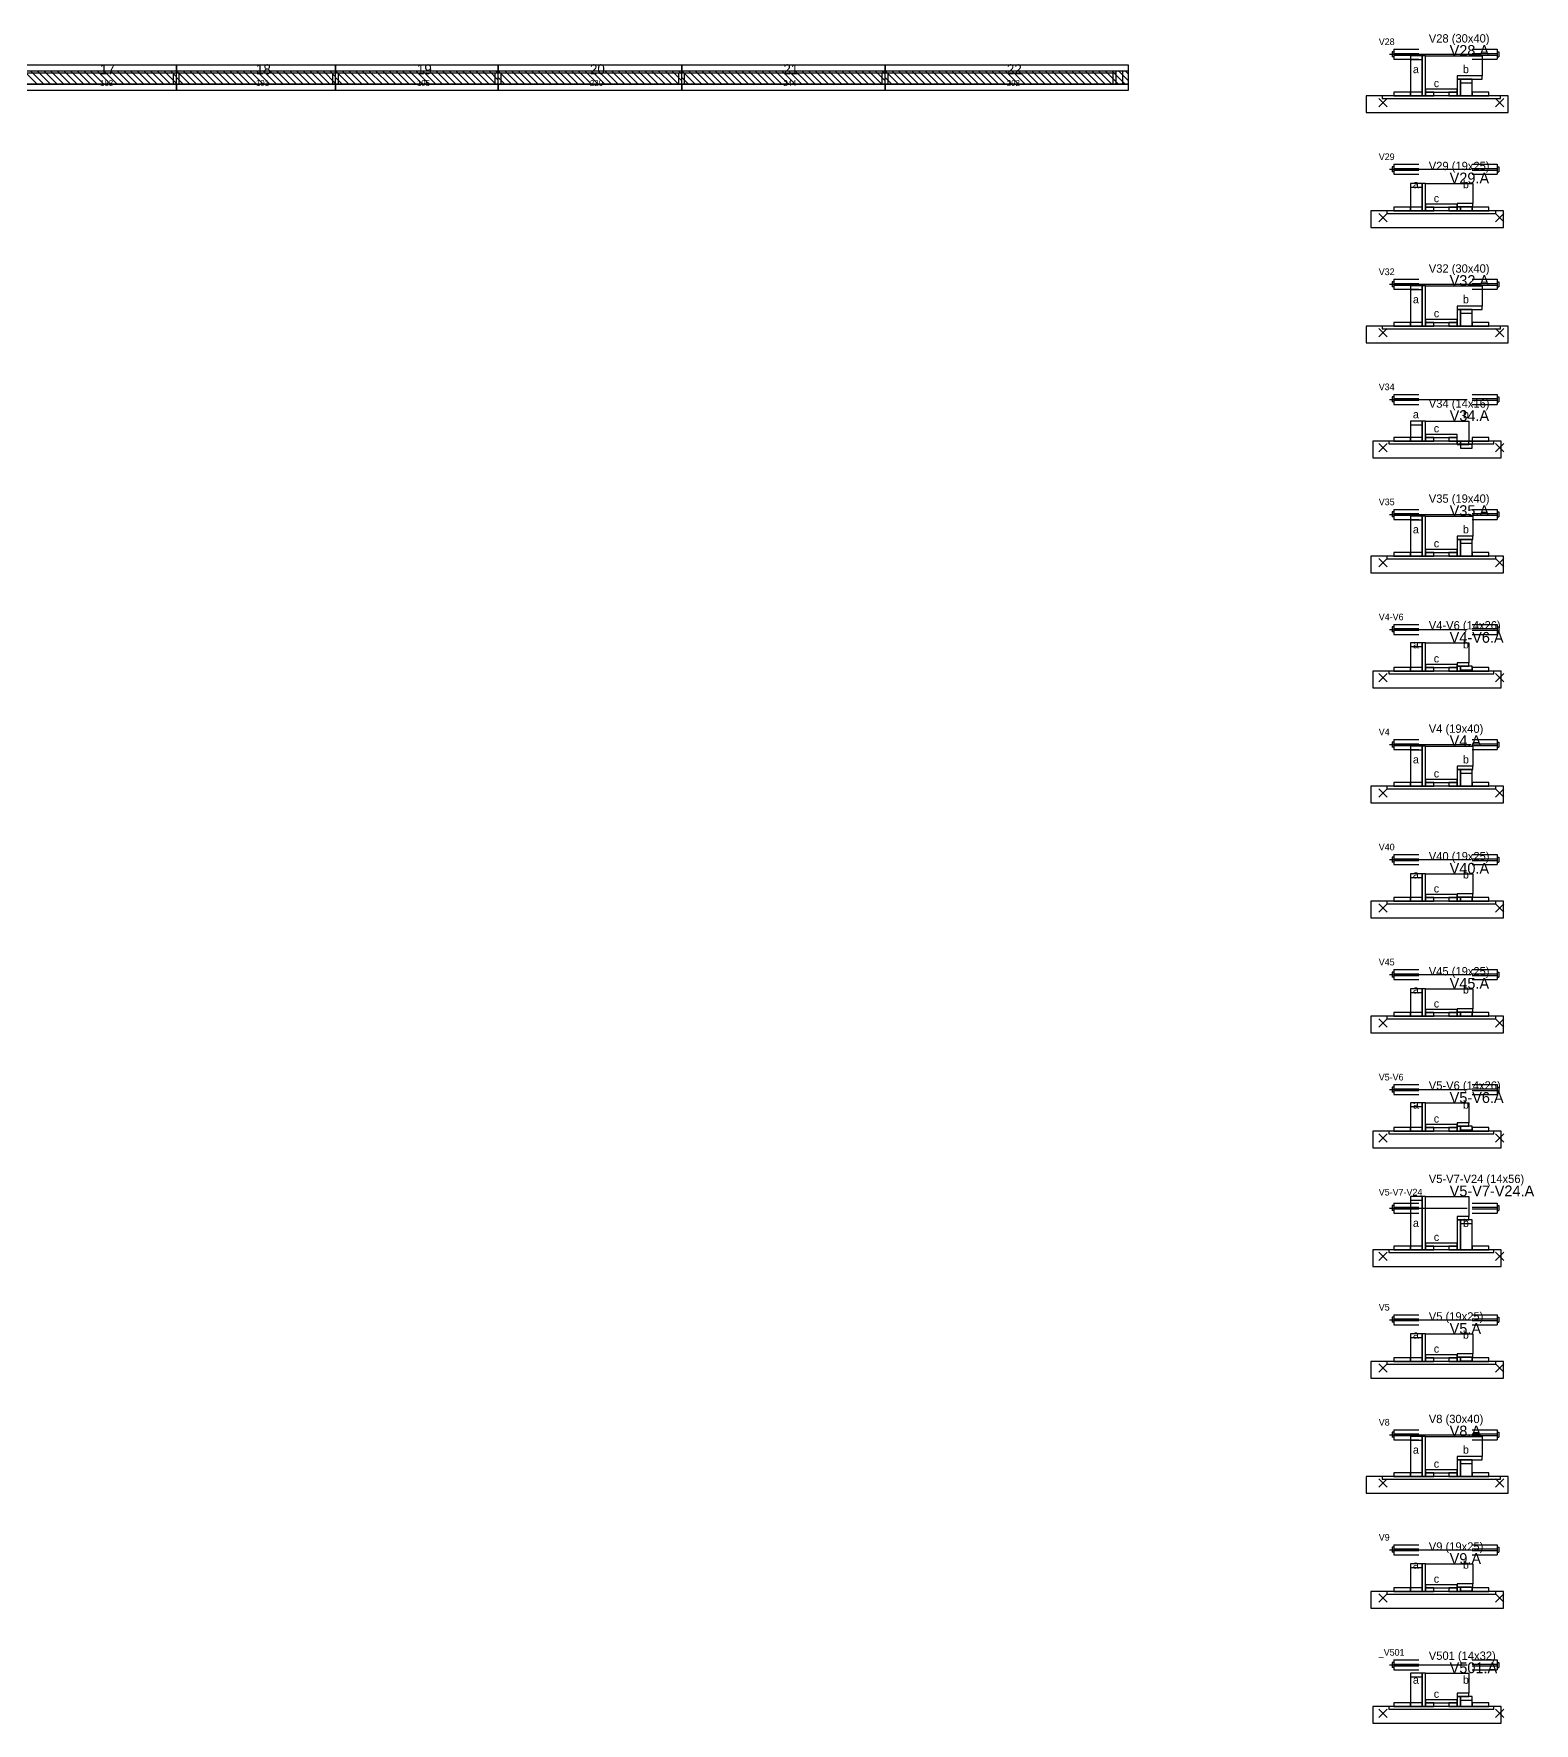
# Model space of a CAD drawing. Header units: metres. Extents: x -10 to 74425, y -2037 to 26.
# Drawn here: x 57058 to 58857, y -2008 to 19 of the extents above; entities that cross this region are included whole.
import ezdxf

# ---------------------------------------------------------------- set-up
doc = ezdxf.new("R2010")
doc.units = ezdxf.units.M
doc.layers.add('LABELS', color=3, linetype='Continuous')
doc.layers.add('VIGAS', color=7, linetype='Continuous')

msp = doc.modelspace()

# ---------------------------------------------------------------- linework, layer by layer
at = {"layer": 'VIGAS'}
for p, q in [((58688.6, 0), (58718.6, 0)), ((58688.6, 0), (58688.6, -12)), ((58782.6, 0), (58812.6, 0)), ((58812.6, 0), (58812.6, -12)), ((58683.6, -6), (58792.6, -6)), ((58686.6, -3), (58686.6, -9)), ((58688.6, -3), (58686.6, -3)), ((58688.6, -9), (58686.6, -9)), ((58688.6, -5), (58718.6, -5)), ((58688.6, -7), (58718.6, -7)), ((58688.6, -12), (58718.6, -12)), ((58782.6, -5), (58812.6, -5)), ((58782.6, -7), (58812.6, -7)), ((58782.6, -12), (58812.6, -12)), ((58812.6, -3), (58814.6, -3)), ((58812.6, -9), (58814.6, -9)), ((58814.6, -3), (58814.6, -9)), ((57045.6, -26), (57228.6, -26)), ((57061.6, -42), (57045.6, -26)), ((57045.6, -28.2), (57228.6, -28.2)), ((57069.6, -42), (57053.6, -26)), ((57077.6, -42), (57061.6, -26)), ((57085.6, -42), (57069.6, -26)), ((57093.6, -42), (57077.6, -26)), ((57101.6, -42), (57085.6, -26)), ((57109.6, -42), (57093.6, -26)), ((57117.6, -42), (57101.6, -26)), ((57125.6, -42), (57109.6, -26)), ((57133.6, -42), (57117.6, -26)), ((57141.6, -42), (57125.6, -26)), ((57149.6, -42), (57133.6, -26)), ((57157.6, -42), (57141.6, -26)), ((57165.6, -42), (57149.6, -26)), ((57173.6, -42), (57157.6, -26)), ((57181.6, -42), (57165.6, -26)), ((57189.6, -42), (57173.6, -26)), ((57197.6, -42), (57181.6, -26)), ((57205.6, -42), (57189.6, -26)), ((57213.6, -42), (57197.6, -26)), ((57221.6, -42), (57205.6, -26)), ((57228.6, -41), (57213.6, -26)), ((57228.6, -33), (57221.6, -26)), ((57225.1, -42), (57225.1, -28.2)), ((57228.6, -42), (57228.6, -26)), ((57228.6, -42), (57228.6, -26)), ((57228.6, -26), (57419.6, -26)), ((57228.6, -42), (57228.6, -26)), ((57228.6, -42), (57228.6, -26)), ((57228.6, -42), (57228.6, -26)), ((57244.6, -42), (57228.6, -26)), ((57228.6, -28.2), (57419.6, -28.2)), ((57236.6, -42), (57228.6, -34)), ((57232.1, -42), (57232.1, -28.2)), ((57252.6, -42), (57236.6, -26)), ((57260.6, -42), (57244.6, -26)), ((57268.6, -42), (57252.6, -26)), ((57276.6, -42), (57260.6, -26)), ((57284.6, -42), (57268.6, -26)), ((57292.6, -42), (57276.6, -26)), ((57300.6, -42), (57284.6, -26)), ((57308.6, -42), (57292.6, -26)), ((57316.6, -42), (57300.6, -26)), ((57324.6, -42), (57308.6, -26)), ((57332.6, -42), (57316.6, -26)), ((57340.6, -42), (57324.6, -26)), ((57348.6, -42), (57332.6, -26)), ((57356.6, -42), (57340.6, -26)), ((57364.6, -42), (57348.6, -26)), ((57372.6, -42), (57356.6, -26)), ((57380.6, -42), (57364.6, -26)), ((57388.6, -42), (57372.6, -26)), ((57396.6, -42), (57380.6, -26)), ((57404.6, -42), (57388.6, -26)), ((57412.6, -42), (57396.6, -26)), ((57419.6, -41), (57404.6, -26)), ((57419.6, -33), (57412.6, -26)), ((57416.1, -42), (57416.1, -28.2)), ((57419.6, -42), (57419.6, -26)), ((57419.6, -42), (57419.6, -26)), ((57419.6, -26), (57614.6, -26)), ((57419.6, -42), (57419.6, -26)), ((57419.6, -42), (57419.6, -26)), ((57419.6, -42), (57419.6, -26)), ((57435.6, -42), (57419.6, -26)), ((57419.6, -28.2), (57614.6, -28.2)), ((57427.6, -42), (57419.6, -34)), ((57423.1, -42), (57423.1, -28.2)), ((57443.6, -42), (57427.6, -26)), ((57451.6, -42), (57435.6, -26)), ((57459.6, -42), (57443.6, -26)), ((57467.6, -42), (57451.6, -26)), ((57475.6, -42), (57459.6, -26)), ((57483.6, -42), (57467.6, -26)), ((57491.6, -42), (57475.6, -26)), ((57499.6, -42), (57483.6, -26)), ((57507.6, -42), (57491.6, -26)), ((57515.6, -42), (57499.6, -26)), ((57523.6, -42), (57507.6, -26)), ((57531.6, -42), (57515.6, -26)), ((57539.6, -42), (57523.6, -26)), ((57547.6, -42), (57531.6, -26)), ((57555.6, -42), (57539.6, -26)), ((57563.6, -42), (57547.6, -26)), ((57571.6, -42), (57555.6, -26)), ((57579.6, -42), (57563.6, -26)), ((57587.6, -42), (57571.6, -26)), ((57595.6, -42), (57579.6, -26)), ((57603.6, -42), (57587.6, -26)), ((57611.6, -42), (57595.6, -26)), ((57614.6, -37), (57603.6, -26)), ((57611.1, -42), (57611.1, -28.2)), ((57614.6, -29), (57611.6, -26)), ((57614.6, -42), (57614.6, -26)), ((57614.6, -42), (57614.6, -26)), ((57614.6, -26), (57834.6, -26)), ((57614.6, -42), (57614.6, -26)), ((57614.6, -42), (57614.6, -26)), ((57614.6, -42), (57614.6, -26)), ((57630.6, -42), (57614.6, -26)), ((57614.6, -28.2), (57834.6, -28.2)), ((57622.6, -42), (57614.6, -34)), ((57618.1, -42), (57618.1, -28.2)), ((57638.6, -42), (57622.6, -26)), ((57646.6, -42), (57630.6, -26)), ((57654.6, -42), (57638.6, -26)), ((57662.6, -42), (57646.6, -26)), ((57670.6, -42), (57654.6, -26)), ((57678.6, -42), (57662.6, -26)), ((57686.6, -42), (57670.6, -26)), ((57694.6, -42), (57678.6, -26)), ((57702.6, -42), (57686.6, -26)), ((57710.6, -42), (57694.6, -26)), ((57718.6, -42), (57702.6, -26)), ((57726.6, -42), (57710.6, -26)), ((57734.6, -42), (57718.6, -26)), ((57742.6, -42), (57726.6, -26)), ((57750.6, -42), (57734.6, -26)), ((57758.6, -42), (57742.6, -26)), ((57766.6, -42), (57750.6, -26)), ((57774.6, -42), (57758.6, -26)), ((57782.6, -42), (57766.6, -26)), ((57790.6, -42), (57774.6, -26)), ((57798.6, -42), (57782.6, -26)), ((57806.6, -42), (57790.6, -26)), ((57814.6, -42), (57798.6, -26)), ((57822.6, -42), (57806.6, -26)), ((57830.6, -42), (57814.6, -26)), ((57834.6, -38), (57822.6, -26)), ((57834.6, -30), (57830.6, -26)), ((57831.1, -42), (57831.1, -28.2)), ((57834.6, -42), (57834.6, -26)), ((57834.6, -42), (57834.6, -26)), ((57834.6, -26), (58078.6, -26)), ((57834.6, -42), (57834.6, -26)), ((57834.6, -42), (57834.6, -26)), ((57834.6, -42), (57834.6, -26)), ((57850.6, -42), (57834.6, -26)), ((57834.6, -28.2), (58078.6, -28.2)), ((57842.6, -42), (57834.6, -34)), ((57838.1, -42), (57838.1, -28.2)), ((57858.6, -42), (57842.6, -26)), ((57866.6, -42), (57850.6, -26)), ((57874.6, -42), (57858.6, -26)), ((57882.6, -42), (57866.6, -26)), ((57890.6, -42), (57874.6, -26)), ((57898.6, -42), (57882.6, -26)), ((57906.6, -42), (57890.6, -26)), ((57914.6, -42), (57898.6, -26)), ((57922.6, -42), (57906.6, -26)), ((57930.6, -42), (57914.6, -26)), ((57938.6, -42), (57922.6, -26)), ((57946.6, -42), (57930.6, -26)), ((57954.6, -42), (57938.6, -26)), ((57962.6, -42), (57946.6, -26)), ((57970.6, -42), (57954.6, -26)), ((57978.6, -42), (57962.6, -26)), ((57986.6, -42), (57970.6, -26)), ((57994.6, -42), (57978.6, -26)), ((58002.6, -42), (57986.6, -26)), ((58010.6, -42), (57994.6, -26)), ((58018.6, -42), (58002.6, -26)), ((58026.6, -42), (58010.6, -26)), ((58034.6, -42), (58018.6, -26)), ((58042.6, -42), (58026.6, -26)), ((58050.6, -42), (58034.6, -26)), ((58058.6, -42), (58042.6, -26)), ((58066.6, -42), (58050.6, -26)), ((58074.6, -42), (58058.6, -26)), ((58078.6, -38), (58066.6, -26)), ((58078.6, -30), (58074.6, -26)), ((58075.1, -42), (58075.1, -28.2)), ((58078.6, -42), (58078.6, -26)), ((58078.6, -42), (58078.6, -26)), ((58078.6, -26), (58370.6, -26)), ((58078.6, -42), (58078.6, -26)), ((58078.6, -42), (58078.6, -26)), ((58078.6, -42), (58078.6, -26)), ((58094.6, -42), (58078.6, -26)), ((58078.6, -28.2), (58355.6, -28.2)), ((58086.6, -42), (58078.6, -34)), ((58082.1, -42), (58082.1, -28.2)), ((58102.6, -42), (58086.6, -26)), ((58110.6, -42), (58094.6, -26)), ((58118.6, -42), (58102.6, -26)), ((58126.6, -42), (58110.6, -26)), ((58134.6, -42), (58118.6, -26)), ((58142.6, -42), (58126.6, -26)), ((58150.6, -42), (58134.6, -26)), ((58158.6, -42), (58142.6, -26)), ((58166.6, -42), (58150.6, -26)), ((58174.6, -42), (58158.6, -26)), ((58182.6, -42), (58166.6, -26)), ((58190.6, -42), (58174.6, -26)), ((58198.6, -42), (58182.6, -26)), ((58206.6, -42), (58190.6, -26)), ((58214.6, -42), (58198.6, -26)), ((58222.6, -42), (58206.6, -26)), ((58230.6, -42), (58214.6, -26)), ((58238.6, -42), (58222.6, -26)), ((58246.6, -42), (58230.6, -26)), ((58254.6, -42), (58238.6, -26)), ((58262.6, -42), (58246.6, -26)), ((58270.6, -42), (58254.6, -26)), ((58278.6, -42), (58262.6, -26)), ((58286.6, -42), (58270.6, -26)), ((58294.6, -42), (58278.6, -26)), ((58302.6, -42), (58286.6, -26)), ((58310.6, -42), (58294.6, -26)), ((58318.6, -42), (58302.6, -26)), ((58326.6, -42), (58310.6, -26)), ((58334.6, -42), (58318.6, -26)), ((58342.6, -42), (58326.6, -26)), ((58350.6, -42), (58334.6, -26)), ((58358.6, -42), (58342.6, -26)), ((58366.6, -42), (58350.6, -26)), ((58352.1, -42), (58352.1, -28.2)), ((58355.6, -42), (58355.6, -26)), ((58370.6, -38), (58358.6, -26)), ((58363.6, -42), (58363.6, -26)), ((58370.6, -30), (58366.6, -26)), ((58370.6, -42), (58370.6, -26)), ((57045.6, -42), (57228.6, -42)), ((57225.1, -42), (57228.6, -42)), ((57228.6, -42), (57419.6, -42)), ((57228.6, -42), (57232.1, -42)), ((57228.6, -42), (57228.6, -42)), ((57416.1, -42), (57419.6, -42)), ((57419.6, -42), (57614.6, -42)), ((57419.6, -42), (57423.1, -42)), ((57419.6, -42), (57419.6, -42)), ((57611.1, -42), (57614.6, -42)), ((57614.6, -42), (57834.6, -42)), ((57614.6, -42), (57618.1, -42)), ((57614.6, -42), (57614.6, -42)), ((57831.1, -42), (57834.6, -42)), ((57834.6, -42), (58078.6, -42)), ((57834.6, -42), (57838.1, -42)), ((57834.6, -42), (57834.6, -42)), ((58075.1, -42), (58078.6, -42)), ((58078.6, -42), (58370.6, -42)), ((58078.6, -42), (58082.1, -42)), ((58078.6, -42), (58078.6, -42)), ((58352.1, -42), (58355.6, -42)), ((58670.6, -69), (58680.6, -59)), ((58670.6, -59), (58680.6, -69)), ((58810.6, -69), (58820.6, -59)), ((58810.6, -59), (58820.6, -69)), ((58686.6, -141), (58686.6, -147)), ((58688.6, -141), (58686.6, -141)), ((58688.6, -138), (58718.6, -138)), ((58688.6, -138), (58688.6, -150)), ((58782.6, -138), (58812.6, -138)), ((58812.6, -138), (58812.6, -150)), ((58812.6, -141), (58814.6, -141)), ((58814.6, -141), (58814.6, -147)), ((58683.6, -144), (58781.6, -144)), ((58688.6, -147), (58686.6, -147)), ((58688.6, -143), (58718.6, -143)), ((58688.6, -145), (58718.6, -145)), ((58688.6, -150), (58718.6, -150)), ((58782.6, -143), (58812.6, -143)), ((58782.6, -145), (58812.6, -145)), ((58782.6, -150), (58812.6, -150)), ((58812.6, -147), (58814.6, -147)), ((58670.6, -207), (58680.6, -197)), ((58670.6, -197), (58680.6, -207)), ((58810.6, -207), (58820.6, -197)), ((58810.6, -197), (58820.6, -207)), ((58683.6, -282), (58792.6, -282)), ((58686.6, -279), (58686.6, -285)), ((58688.6, -279), (58686.6, -279)), ((58688.6, -276), (58718.6, -276)), ((58688.6, -276), (58688.6, -288)), ((58688.6, -281), (58718.6, -281)), ((58688.6, -283), (58718.6, -283)), ((58782.6, -276), (58812.6, -276)), ((58782.6, -281), (58812.6, -281)), ((58782.6, -283), (58812.6, -283)), ((58812.6, -276), (58812.6, -288)), ((58812.6, -279), (58814.6, -279)), ((58814.6, -279), (58814.6, -285)), ((58688.6, -285), (58686.6, -285)), ((58688.6, -288), (58718.6, -288)), ((58782.6, -288), (58812.6, -288)), ((58812.6, -285), (58814.6, -285)), ((58670.6, -345), (58680.6, -335)), ((58670.6, -335), (58680.6, -345)), ((58810.6, -345), (58820.6, -335)), ((58810.6, -335), (58820.6, -345)), ((58683.6, -420), (58776.6, -420)), ((58686.6, -417), (58686.6, -423)), ((58688.6, -417), (58686.6, -417)), ((58688.6, -423), (58686.6, -423)), ((58688.6, -414), (58718.6, -414)), ((58688.6, -414), (58688.6, -426)), ((58688.6, -419), (58718.6, -419)), ((58688.6, -421), (58718.6, -421)), ((58782.6, -414), (58812.6, -414)), ((58782.6, -419), (58812.6, -419)), ((58782.6, -421), (58812.6, -421)), ((58812.6, -414), (58812.6, -426)), ((58812.6, -417), (58814.6, -417)), ((58812.6, -423), (58814.6, -423)), ((58814.6, -417), (58814.6, -423)), ((58688.6, -426), (58718.6, -426)), ((58782.6, -426), (58812.6, -426)), ((58670.6, -483), (58680.6, -473)), ((58670.6, -473), (58680.6, -483)), ((58810.6, -483), (58820.6, -473)), ((58810.6, -473), (58820.6, -483)), ((58683.6, -558), (58781.6, -558)), ((58686.6, -555), (58686.6, -561)), ((58688.6, -555), (58686.6, -555)), ((58688.6, -561), (58686.6, -561)), ((58688.6, -552), (58718.6, -552)), ((58688.6, -552), (58688.6, -564)), ((58688.6, -557), (58718.6, -557)), ((58688.6, -559), (58718.6, -559)), ((58688.6, -564), (58718.6, -564)), ((58782.6, -552), (58812.6, -552)), ((58782.6, -557), (58812.6, -557)), ((58782.6, -559), (58812.6, -559)), ((58782.6, -564), (58812.6, -564)), ((58812.6, -552), (58812.6, -564)), ((58812.6, -555), (58814.6, -555)), ((58812.6, -561), (58814.6, -561)), ((58814.6, -555), (58814.6, -561)), ((58670.6, -621), (58680.6, -611)), ((58670.6, -611), (58680.6, -621)), ((58810.6, -621), (58820.6, -611)), ((58810.6, -611), (58820.6, -621)), ((58683.6, -696), (58776.6, -696)), ((58686.6, -693), (58686.6, -699)), ((58688.6, -693), (58686.6, -693)), ((58688.6, -699), (58686.6, -699)), ((58688.6, -690), (58718.6, -690)), ((58688.6, -690), (58688.6, -702)), ((58688.6, -695), (58718.6, -695)), ((58688.6, -697), (58718.6, -697)), ((58688.6, -702), (58718.6, -702)), ((58782.6, -690), (58812.6, -690)), ((58782.6, -695), (58812.6, -695)), ((58782.6, -697), (58812.6, -697)), ((58782.6, -702), (58812.6, -702)), ((58812.6, -690), (58812.6, -702)), ((58812.6, -693), (58814.6, -693)), ((58812.6, -699), (58814.6, -699)), ((58814.6, -693), (58814.6, -699)), ((58670.6, -759), (58680.6, -749)), ((58670.6, -749), (58680.6, -759)), ((58810.6, -759), (58820.6, -749)), ((58810.6, -749), (58820.6, -759)), ((58688.6, -828), (58718.6, -828)), ((58688.6, -828), (58688.6, -840)), ((58782.6, -828), (58812.6, -828)), ((58812.6, -828), (58812.6, -840)), ((58683.6, -834), (58781.6, -834)), ((58686.6, -831), (58686.6, -837)), ((58688.6, -831), (58686.6, -831)), ((58688.6, -837), (58686.6, -837)), ((58688.6, -833), (58718.6, -833)), ((58688.6, -835), (58718.6, -835)), ((58688.6, -840), (58718.6, -840)), ((58782.6, -833), (58812.6, -833)), ((58782.6, -835), (58812.6, -835)), ((58782.6, -840), (58812.6, -840)), ((58812.6, -831), (58814.6, -831)), ((58812.6, -837), (58814.6, -837)), ((58814.6, -831), (58814.6, -837)), ((58670.6, -897), (58680.6, -887)), ((58670.6, -887), (58680.6, -897)), ((58810.6, -897), (58820.6, -887)), ((58810.6, -887), (58820.6, -897)), ((58683.6, -972), (58781.6, -972)), ((58686.6, -969), (58686.6, -975)), ((58688.6, -969), (58686.6, -969)), ((58688.6, -966), (58718.6, -966)), ((58688.6, -966), (58688.6, -978)), ((58688.6, -971), (58718.6, -971)), ((58782.6, -966), (58812.6, -966)), ((58782.6, -971), (58812.6, -971)), ((58812.6, -966), (58812.6, -978)), ((58812.6, -969), (58814.6, -969)), ((58814.6, -969), (58814.6, -975)), ((58688.6, -975), (58686.6, -975)), ((58688.6, -973), (58718.6, -973)), ((58688.6, -978), (58718.6, -978)), ((58782.6, -973), (58812.6, -973)), ((58782.6, -978), (58812.6, -978)), ((58812.6, -975), (58814.6, -975)), ((58670.6, -1035), (58680.6, -1025)), ((58670.6, -1025), (58680.6, -1035)), ((58810.6, -1035), (58820.6, -1025)), ((58810.6, -1025), (58820.6, -1035)), ((58683.6, -1110), (58781.6, -1110)), ((58686.6, -1107), (58686.6, -1113)), ((58688.6, -1107), (58686.6, -1107)), ((58688.6, -1113), (58686.6, -1113)), ((58688.6, -1104), (58718.6, -1104)), ((58688.6, -1104), (58688.6, -1116)), ((58688.6, -1109), (58718.6, -1109)), ((58688.6, -1111), (58718.6, -1111)), ((58782.6, -1104), (58812.6, -1104)), ((58782.6, -1109), (58812.6, -1109)), ((58782.6, -1111), (58812.6, -1111)), ((58812.6, -1104), (58812.6, -1116)), ((58812.6, -1107), (58814.6, -1107)), ((58812.6, -1113), (58814.6, -1113)), ((58814.6, -1107), (58814.6, -1113)), ((58688.6, -1116), (58718.6, -1116)), ((58782.6, -1116), (58812.6, -1116)), ((58670.6, -1173), (58680.6, -1163)), ((58670.6, -1163), (58680.6, -1173)), ((58810.6, -1173), (58820.6, -1163)), ((58810.6, -1163), (58820.6, -1173)), ((58683.6, -1248), (58776.6, -1248)), ((58686.6, -1245), (58686.6, -1251)), ((58688.6, -1245), (58686.6, -1245)), ((58688.6, -1251), (58686.6, -1251)), ((58688.6, -1242), (58718.6, -1242)), ((58688.6, -1242), (58688.6, -1254)), ((58688.6, -1247), (58718.6, -1247)), ((58688.6, -1249), (58718.6, -1249)), ((58688.6, -1254), (58718.6, -1254)), ((58782.6, -1242), (58812.6, -1242)), ((58782.6, -1247), (58812.6, -1247)), ((58782.6, -1249), (58812.6, -1249)), ((58782.6, -1254), (58812.6, -1254)), ((58812.6, -1242), (58812.6, -1254)), ((58812.6, -1245), (58814.6, -1245)), ((58812.6, -1251), (58814.6, -1251)), ((58814.6, -1245), (58814.6, -1251)), ((58670.6, -1311), (58680.6, -1301)), ((58670.6, -1301), (58680.6, -1311)), ((58810.6, -1311), (58820.6, -1301)), ((58810.6, -1301), (58820.6, -1311)), ((58683.6, -1390), (58776.6, -1390)), ((58686.6, -1387), (58686.6, -1393)), ((58688.6, -1387), (58686.6, -1387)), ((58688.6, -1393), (58686.6, -1393)), ((58688.6, -1384), (58718.6, -1384)), ((58688.6, -1384), (58688.6, -1396)), ((58688.6, -1389), (58718.6, -1389)), ((58688.6, -1391), (58718.6, -1391)), ((58688.6, -1396), (58718.6, -1396)), ((58782.6, -1384), (58812.6, -1384)), ((58782.6, -1389), (58812.6, -1389)), ((58782.6, -1391), (58812.6, -1391)), ((58782.6, -1396), (58812.6, -1396)), ((58812.6, -1384), (58812.6, -1396)), ((58812.6, -1387), (58814.6, -1387)), ((58812.6, -1393), (58814.6, -1393)), ((58814.6, -1387), (58814.6, -1393)), ((58670.6, -1453), (58680.6, -1443)), ((58670.6, -1443), (58680.6, -1453)), ((58810.6, -1453), (58820.6, -1443)), ((58810.6, -1443), (58820.6, -1453)), ((58688.6, -1518), (58718.6, -1518)), ((58688.6, -1518), (58688.6, -1530)), ((58782.6, -1518), (58812.6, -1518)), ((58812.6, -1518), (58812.6, -1530)), ((58683.6, -1524), (58781.6, -1524)), ((58686.6, -1521), (58686.6, -1527)), ((58688.6, -1521), (58686.6, -1521)), ((58688.6, -1527), (58686.6, -1527)), ((58688.6, -1523), (58718.6, -1523)), ((58688.6, -1525), (58718.6, -1525)), ((58688.6, -1530), (58718.6, -1530)), ((58782.6, -1523), (58812.6, -1523)), ((58782.6, -1525), (58812.6, -1525)), ((58782.6, -1530), (58812.6, -1530)), ((58812.6, -1521), (58814.6, -1521)), ((58812.6, -1527), (58814.6, -1527)), ((58814.6, -1521), (58814.6, -1527)), ((58670.6, -1587), (58680.6, -1577)), ((58670.6, -1577), (58680.6, -1587)), ((58810.6, -1587), (58820.6, -1577)), ((58810.6, -1577), (58820.6, -1587)), ((58686.6, -1659), (58686.6, -1665)), ((58688.6, -1659), (58686.6, -1659)), ((58688.6, -1656), (58718.6, -1656)), ((58688.6, -1656), (58688.6, -1668)), ((58688.6, -1661), (58718.6, -1661)), ((58782.6, -1656), (58812.6, -1656)), ((58782.6, -1661), (58812.6, -1661)), ((58812.6, -1656), (58812.6, -1668)), ((58812.6, -1659), (58814.6, -1659)), ((58814.6, -1659), (58814.6, -1665)), ((58683.6, -1662), (58792.6, -1662)), ((58688.6, -1665), (58686.6, -1665)), ((58688.6, -1663), (58718.6, -1663)), ((58688.6, -1668), (58718.6, -1668)), ((58782.6, -1663), (58812.6, -1663)), ((58782.6, -1668), (58812.6, -1668)), ((58812.6, -1665), (58814.6, -1665)), ((58670.6, -1725), (58680.6, -1715)), ((58670.6, -1715), (58680.6, -1725)), ((58810.6, -1725), (58820.6, -1715)), ((58810.6, -1715), (58820.6, -1725)), ((58683.6, -1800), (58781.6, -1800)), ((58686.6, -1797), (58686.6, -1803)), ((58688.6, -1797), (58686.6, -1797)), ((58688.6, -1803), (58686.6, -1803)), ((58688.6, -1794), (58718.6, -1794)), ((58688.6, -1794), (58688.6, -1806)), ((58688.6, -1799), (58718.6, -1799)), ((58688.6, -1801), (58718.6, -1801)), ((58782.6, -1794), (58812.6, -1794)), ((58782.6, -1799), (58812.6, -1799)), ((58782.6, -1801), (58812.6, -1801)), ((58812.6, -1794), (58812.6, -1806)), ((58812.6, -1797), (58814.6, -1797)), ((58812.6, -1803), (58814.6, -1803)), ((58814.6, -1797), (58814.6, -1803)), ((58688.6, -1806), (58718.6, -1806)), ((58782.6, -1806), (58812.6, -1806)), ((58670.6, -1863), (58680.6, -1853)), ((58670.6, -1853), (58680.6, -1863)), ((58810.6, -1863), (58820.6, -1853)), ((58810.6, -1853), (58820.6, -1863)), ((58683.6, -1938), (58776.6, -1938)), ((58686.6, -1935), (58686.6, -1941)), ((58688.6, -1935), (58686.6, -1935)), ((58688.6, -1941), (58686.6, -1941)), ((58688.6, -1932), (58718.6, -1932)), ((58688.6, -1932), (58688.6, -1944)), ((58688.6, -1937), (58718.6, -1937)), ((58688.6, -1939), (58718.6, -1939)), ((58688.6, -1944), (58718.6, -1944)), ((58782.6, -1932), (58812.6, -1932)), ((58782.6, -1937), (58812.6, -1937)), ((58782.6, -1939), (58812.6, -1939)), ((58782.6, -1944), (58812.6, -1944)), ((58812.6, -1932), (58812.6, -1944)), ((58812.6, -1935), (58814.6, -1935)), ((58812.6, -1941), (58814.6, -1941)), ((58814.6, -1935), (58814.6, -1941)), ((58670.6, -2001), (58680.6, -1991)), ((58670.6, -1991), (58680.6, -2001)), ((58810.6, -2001), (58820.6, -1991)), ((58810.6, -1991), (58820.6, -2001))]:
    msp.add_line(p, q, dxfattribs=at)
for points in [[(57045.6, -26), (57228.6, -26), (57228.6, -19), (57045.6, -19)], [(57228.6, -26), (57419.6, -26), (57419.6, -19), (57228.6, -19)], [(57419.6, -26), (57614.6, -26), (57614.6, -19), (57419.6, -19)], [(57614.6, -26), (57834.6, -26), (57834.6, -19), (57614.6, -19)], [(57834.6, -26), (58078.6, -26), (58078.6, -19), (57834.6, -19)], [(58078.6, -26), (58370.6, -26), (58370.6, -19), (58078.6, -19)], [(58708.6, -56), (58722.6, -56), (58722.6, -8), (58708.6, -8)], [(58708.6, -12.4), (58722.6, -12.4), (58722.6, -8), (58708.6, -8)], [(58722.6, -56), (58726.6, -56), (58726.6, -8), (58722.6, -8)], [(58726.6, -48), (58726.6, -8), (58794.6, -8), (58794.6, -32), (58764.6, -32), (58764.6, -48)], [(58764.6, -36), (58794.6, -36), (58794.6, -32), (58764.6, -32)], [(58764.6, -56), (58768.6, -56), (58768.6, -36), (58764.6, -36)], [(58768.6, -56), (58782.6, -56), (58782.6, -36), (58768.6, -36)], [(58768.6, -40.4), (58782.6, -40.4), (58782.6, -36), (58768.6, -36)], [(57045.6, -49), (57228.6, -49), (57228.6, -42), (57045.6, -42)], [(57228.6, -49), (57419.6, -49), (57419.6, -42), (57228.6, -42)], [(57419.6, -49), (57614.6, -49), (57614.6, -42), (57419.6, -42)], [(57614.6, -49), (57834.6, -49), (57834.6, -42), (57614.6, -42)], [(57834.6, -49), (58078.6, -49), (58078.6, -42), (57834.6, -42)], [(58078.6, -49), (58370.6, -49), (58370.6, -42), (58078.6, -42)], [(58655.6, -76), (58825.6, -76), (58825.6, -56), (58655.6, -56)], [(58674.6, -59.2), (58816.6, -59.2), (58816.6, -56), (58674.6, -56)], [(58688.6, -56), (58708.6, -56), (58708.6, -51.6), (58688.6, -51.6)], [(58708.6, -56), (58722.6, -56), (58722.6, -51.6), (58708.6, -51.6)], [(58726.6, -51.6), (58764.6, -51.6), (58764.6, -48), (58726.6, -48)], [(58726.6, -56), (58736.6, -56), (58736.6, -51.6), (58726.6, -51.6)], [(58754.6, -56), (58764.6, -56), (58764.6, -51.6), (58754.6, -51.6)], [(58782.6, -56), (58802.6, -56), (58802.6, -51.6), (58782.6, -51.6)], [(58708.6, -194), (58722.6, -194), (58722.6, -161), (58708.6, -161)], [(58708.6, -165.4), (58722.6, -165.4), (58722.6, -161), (58708.6, -161)], [(58722.6, -194), (58726.6, -194), (58726.6, -161), (58722.6, -161)], [(58726.6, -186), (58726.6, -161), (58783.6, -161), (58783.6, -185), (58764.6, -185), (58764.6, -186)], [(58661.1, -214), (58820.1, -214), (58820.1, -194), (58661.1, -194)], [(58680.1, -197.2), (58811.1, -197.2), (58811.1, -194), (58680.1, -194)], [(58688.6, -194), (58708.6, -194), (58708.6, -189.6), (58688.6, -189.6)], [(58708.6, -194), (58722.6, -194), (58722.6, -189.6), (58708.6, -189.6)], [(58726.6, -189.6), (58764.6, -189.6), (58764.6, -186), (58726.6, -186)], [(58726.6, -194), (58736.6, -194), (58736.6, -189.6), (58726.6, -189.6)], [(58754.6, -194), (58764.6, -194), (58764.6, -189.6), (58754.6, -189.6)], [(58764.6, -189), (58783.6, -189), (58783.6, -185), (58764.6, -185)], [(58764.6, -194), (58768.6, -194), (58768.6, -189), (58764.6, -189)], [(58768.6, -194), (58782.6, -194), (58782.6, -189), (58768.6, -189)], [(58768.6, -193.4), (58782.6, -193.4), (58782.6, -189), (58768.6, -189)], [(58782.6, -194), (58802.6, -194), (58802.6, -189.6), (58782.6, -189.6)], [(58708.6, -332), (58722.6, -332), (58722.6, -284), (58708.6, -284)], [(58708.6, -288.4), (58722.6, -288.4), (58722.6, -284), (58708.6, -284)], [(58722.6, -332), (58726.6, -332), (58726.6, -284), (58722.6, -284)], [(58726.6, -324), (58726.6, -284), (58794.6, -284), (58794.6, -308), (58764.6, -308), (58764.6, -324)], [(58726.6, -327.6), (58764.6, -327.6), (58764.6, -324), (58726.6, -324)], [(58764.6, -312), (58794.6, -312), (58794.6, -308), (58764.6, -308)], [(58764.6, -332), (58768.6, -332), (58768.6, -312), (58764.6, -312)], [(58768.6, -332), (58782.6, -332), (58782.6, -312), (58768.6, -312)], [(58768.6, -316.4), (58782.6, -316.4), (58782.6, -312), (58768.6, -312)], [(58655.6, -352), (58825.6, -352), (58825.6, -332), (58655.6, -332)], [(58674.6, -335.2), (58816.6, -335.2), (58816.6, -332), (58674.6, -332)], [(58688.6, -332), (58708.6, -332), (58708.6, -327.6), (58688.6, -327.6)], [(58708.6, -332), (58722.6, -332), (58722.6, -327.6), (58708.6, -327.6)], [(58726.6, -332), (58736.6, -332), (58736.6, -327.6), (58726.6, -327.6)], [(58754.6, -332), (58764.6, -332), (58764.6, -327.6), (58754.6, -327.6)], [(58782.6, -332), (58802.6, -332), (58802.6, -327.6), (58782.6, -327.6)], [(58688.6, -470), (58708.6, -470), (58708.6, -465.6), (58688.6, -465.6)], [(58708.6, -470), (58722.6, -470), (58722.6, -446), (58708.6, -446)], [(58708.6, -450.4), (58722.6, -450.4), (58722.6, -446), (58708.6, -446)], [(58708.6, -470), (58722.6, -470), (58722.6, -465.6), (58708.6, -465.6)], [(58722.6, -470), (58726.6, -470), (58726.6, -446), (58722.6, -446)], [(58726.6, -462), (58726.6, -446), (58778.6, -446), (58778.6, -470), (58764.6, -470), (58764.6, -462)], [(58726.6, -465.6), (58764.6, -465.6), (58764.6, -462), (58726.6, -462)], [(58726.6, -470), (58736.6, -470), (58736.6, -465.6), (58726.6, -465.6)], [(58754.6, -470), (58764.6, -470), (58764.6, -465.6), (58754.6, -465.6)], [(58782.6, -470), (58802.6, -470), (58802.6, -465.6), (58782.6, -465.6)], [(58663.6, -490), (58817.6, -490), (58817.6, -470), (58663.6, -470)], [(58682.6, -473.2), (58808.6, -473.2), (58808.6, -470), (58682.6, -470)], [(58764.6, -470), (58768.6, -470), (58768.6, -474), (58764.6, -474)], [(58764.6, -474), (58778.6, -474), (58778.6, -470), (58764.6, -470)], [(58768.6, -470), (58782.6, -470), (58782.6, -474), (58768.6, -474)], [(58768.6, -478.4), (58782.6, -478.4), (58782.6, -474), (58768.6, -474)], [(58708.6, -608), (58722.6, -608), (58722.6, -560), (58708.6, -560)], [(58708.6, -564.4), (58722.6, -564.4), (58722.6, -560), (58708.6, -560)], [(58722.6, -608), (58726.6, -608), (58726.6, -560), (58722.6, -560)], [(58726.6, -600), (58726.6, -560), (58783.6, -560), (58783.6, -584), (58764.6, -584), (58764.6, -600)], [(58764.6, -588), (58783.6, -588), (58783.6, -584), (58764.6, -584)], [(58688.6, -608), (58708.6, -608), (58708.6, -603.6), (58688.6, -603.6)], [(58708.6, -608), (58722.6, -608), (58722.6, -603.6), (58708.6, -603.6)], [(58726.6, -603.6), (58764.6, -603.6), (58764.6, -600), (58726.6, -600)], [(58726.6, -608), (58736.6, -608), (58736.6, -603.6), (58726.6, -603.6)], [(58754.6, -608), (58764.6, -608), (58764.6, -603.6), (58754.6, -603.6)], [(58764.6, -608), (58768.6, -608), (58768.6, -588), (58764.6, -588)], [(58768.6, -608), (58782.6, -608), (58782.6, -588), (58768.6, -588)], [(58768.6, -592.4), (58782.6, -592.4), (58782.6, -588), (58768.6, -588)], [(58782.6, -608), (58802.6, -608), (58802.6, -603.6), (58782.6, -603.6)], [(58661.1, -628), (58820.1, -628), (58820.1, -608), (58661.1, -608)], [(58680.1, -611.2), (58811.1, -611.2), (58811.1, -608), (58680.1, -608)], [(58708.6, -746), (58722.6, -746), (58722.6, -712), (58708.6, -712)], [(58708.6, -716.4), (58722.6, -716.4), (58722.6, -712), (58708.6, -712)], [(58722.6, -746), (58726.6, -746), (58726.6, -712), (58722.6, -712)], [(58726.6, -738), (58726.6, -712), (58778.6, -712), (58778.6, -736), (58764.6, -736), (58764.6, -738)], [(58663.6, -766), (58817.6, -766), (58817.6, -746), (58663.6, -746)], [(58682.6, -749.2), (58808.6, -749.2), (58808.6, -746), (58682.6, -746)], [(58688.6, -746), (58708.6, -746), (58708.6, -741.6), (58688.6, -741.6)], [(58708.6, -746), (58722.6, -746), (58722.6, -741.6), (58708.6, -741.6)], [(58726.6, -741.6), (58764.6, -741.6), (58764.6, -738), (58726.6, -738)], [(58726.6, -746), (58736.6, -746), (58736.6, -741.6), (58726.6, -741.6)], [(58754.6, -746), (58764.6, -746), (58764.6, -741.6), (58754.6, -741.6)], [(58764.6, -740), (58778.6, -740), (58778.6, -736), (58764.6, -736)], [(58764.6, -746), (58768.6, -746), (58768.6, -740), (58764.6, -740)], [(58768.6, -746), (58782.6, -746), (58782.6, -740), (58768.6, -740)], [(58768.6, -744.4), (58782.6, -744.4), (58782.6, -740), (58768.6, -740)], [(58782.6, -746), (58802.6, -746), (58802.6, -741.6), (58782.6, -741.6)], [(58708.6, -884), (58722.6, -884), (58722.6, -836), (58708.6, -836)], [(58708.6, -840.4), (58722.6, -840.4), (58722.6, -836), (58708.6, -836)], [(58722.6, -884), (58726.6, -884), (58726.6, -836), (58722.6, -836)], [(58726.6, -876), (58726.6, -836), (58783.6, -836), (58783.6, -860), (58764.6, -860), (58764.6, -876)], [(58764.6, -864), (58783.6, -864), (58783.6, -860), (58764.6, -860)], [(58764.6, -884), (58768.6, -884), (58768.6, -864), (58764.6, -864)], [(58768.6, -884), (58782.6, -884), (58782.6, -864), (58768.6, -864)], [(58768.6, -868.4), (58782.6, -868.4), (58782.6, -864), (58768.6, -864)], [(58661.1, -904), (58820.1, -904), (58820.1, -884), (58661.1, -884)], [(58680.1, -887.2), (58811.1, -887.2), (58811.1, -884), (58680.1, -884)], [(58688.6, -884), (58708.6, -884), (58708.6, -879.6), (58688.6, -879.6)], [(58708.6, -884), (58722.6, -884), (58722.6, -879.6), (58708.6, -879.6)], [(58726.6, -879.6), (58764.6, -879.6), (58764.6, -876), (58726.6, -876)], [(58726.6, -884), (58736.6, -884), (58736.6, -879.6), (58726.6, -879.6)], [(58754.6, -884), (58764.6, -884), (58764.6, -879.6), (58754.6, -879.6)], [(58782.6, -884), (58802.6, -884), (58802.6, -879.6), (58782.6, -879.6)], [(58708.6, -1022), (58722.6, -1022), (58722.6, -989), (58708.6, -989)], [(58708.6, -993.4), (58722.6, -993.4), (58722.6, -989), (58708.6, -989)], [(58722.6, -1022), (58726.6, -1022), (58726.6, -989), (58722.6, -989)], [(58726.6, -1014), (58726.6, -989), (58783.6, -989), (58783.6, -1013), (58764.6, -1013), (58764.6, -1014)], [(58764.6, -1017), (58783.6, -1017), (58783.6, -1013), (58764.6, -1013)], [(58661.1, -1042), (58820.1, -1042), (58820.1, -1022), (58661.1, -1022)], [(58680.1, -1025.2), (58811.1, -1025.2), (58811.1, -1022), (58680.1, -1022)], [(58688.6, -1022), (58708.6, -1022), (58708.6, -1017.6), (58688.6, -1017.6)], [(58708.6, -1022), (58722.6, -1022), (58722.6, -1017.6), (58708.6, -1017.6)], [(58726.6, -1017.6), (58764.6, -1017.6), (58764.6, -1014), (58726.6, -1014)], [(58726.6, -1022), (58736.6, -1022), (58736.6, -1017.6), (58726.6, -1017.6)], [(58754.6, -1022), (58764.6, -1022), (58764.6, -1017.6), (58754.6, -1017.6)], [(58764.6, -1022), (58768.6, -1022), (58768.6, -1017), (58764.6, -1017)], [(58768.6, -1022), (58782.6, -1022), (58782.6, -1017), (58768.6, -1017)], [(58768.6, -1021.4), (58782.6, -1021.4), (58782.6, -1017), (58768.6, -1017)], [(58782.6, -1022), (58802.6, -1022), (58802.6, -1017.6), (58782.6, -1017.6)], [(58708.6, -1160), (58722.6, -1160), (58722.6, -1127), (58708.6, -1127)], [(58708.6, -1131.4), (58722.6, -1131.4), (58722.6, -1127), (58708.6, -1127)], [(58722.6, -1160), (58726.6, -1160), (58726.6, -1127), (58722.6, -1127)], [(58726.6, -1152), (58726.6, -1127), (58783.6, -1127), (58783.6, -1151), (58764.6, -1151), (58764.6, -1152)], [(58726.6, -1155.6), (58764.6, -1155.6), (58764.6, -1152), (58726.6, -1152)], [(58764.6, -1155), (58783.6, -1155), (58783.6, -1151), (58764.6, -1151)], [(58764.6, -1160), (58768.6, -1160), (58768.6, -1155), (58764.6, -1155)], [(58768.6, -1160), (58782.6, -1160), (58782.6, -1155), (58768.6, -1155)], [(58768.6, -1159.4), (58782.6, -1159.4), (58782.6, -1155), (58768.6, -1155)], [(58661.1, -1180), (58820.1, -1180), (58820.1, -1160), (58661.1, -1160)], [(58680.1, -1163.2), (58811.1, -1163.2), (58811.1, -1160), (58680.1, -1160)], [(58688.6, -1160), (58708.6, -1160), (58708.6, -1155.6), (58688.6, -1155.6)], [(58708.6, -1160), (58722.6, -1160), (58722.6, -1155.6), (58708.6, -1155.6)], [(58726.6, -1160), (58736.6, -1160), (58736.6, -1155.6), (58726.6, -1155.6)], [(58754.6, -1160), (58764.6, -1160), (58764.6, -1155.6), (58754.6, -1155.6)], [(58782.6, -1160), (58802.6, -1160), (58802.6, -1155.6), (58782.6, -1155.6)], [(58708.6, -1298), (58722.6, -1298), (58722.6, -1264), (58708.6, -1264)], [(58708.6, -1268.4), (58722.6, -1268.4), (58722.6, -1264), (58708.6, -1264)], [(58722.6, -1298), (58726.6, -1298), (58726.6, -1264), (58722.6, -1264)], [(58726.6, -1290), (58726.6, -1264), (58778.6, -1264), (58778.6, -1288), (58764.6, -1288), (58764.6, -1290)], [(58688.6, -1298), (58708.6, -1298), (58708.6, -1293.6), (58688.6, -1293.6)], [(58708.6, -1298), (58722.6, -1298), (58722.6, -1293.6), (58708.6, -1293.6)], [(58726.6, -1293.6), (58764.6, -1293.6), (58764.6, -1290), (58726.6, -1290)], [(58726.6, -1298), (58736.6, -1298), (58736.6, -1293.6), (58726.6, -1293.6)], [(58754.6, -1298), (58764.6, -1298), (58764.6, -1293.6), (58754.6, -1293.6)], [(58764.6, -1292), (58778.6, -1292), (58778.6, -1288), (58764.6, -1288)], [(58764.6, -1298), (58768.6, -1298), (58768.6, -1292), (58764.6, -1292)], [(58768.6, -1298), (58782.6, -1298), (58782.6, -1292), (58768.6, -1292)], [(58768.6, -1296.4), (58782.6, -1296.4), (58782.6, -1292), (58768.6, -1292)], [(58782.6, -1298), (58802.6, -1298), (58802.6, -1293.6), (58782.6, -1293.6)], [(58663.6, -1318), (58817.6, -1318), (58817.6, -1298), (58663.6, -1298)], [(58682.6, -1301.2), (58808.6, -1301.2), (58808.6, -1298), (58682.6, -1298)], [(58708.6, -1440), (58722.6, -1440), (58722.6, -1376), (58708.6, -1376)], [(58708.6, -1380.4), (58722.6, -1380.4), (58722.6, -1376), (58708.6, -1376)], [(58722.6, -1440), (58726.6, -1440), (58726.6, -1376), (58722.6, -1376)], [(58726.6, -1432), (58726.6, -1376), (58778.6, -1376), (58778.6, -1400), (58764.6, -1400), (58764.6, -1432)], [(58764.6, -1404), (58778.6, -1404), (58778.6, -1400), (58764.6, -1400)], [(58764.6, -1440), (58768.6, -1440), (58768.6, -1404), (58764.6, -1404)], [(58768.6, -1440), (58782.6, -1440), (58782.6, -1404), (58768.6, -1404)], [(58768.6, -1408.4), (58782.6, -1408.4), (58782.6, -1404), (58768.6, -1404)], [(58688.6, -1440), (58708.6, -1440), (58708.6, -1435.6), (58688.6, -1435.6)], [(58708.6, -1440), (58722.6, -1440), (58722.6, -1435.6), (58708.6, -1435.6)], [(58726.6, -1435.6), (58764.6, -1435.6), (58764.6, -1432), (58726.6, -1432)], [(58726.6, -1440), (58736.6, -1440), (58736.6, -1435.6), (58726.6, -1435.6)], [(58754.6, -1440), (58764.6, -1440), (58764.6, -1435.6), (58754.6, -1435.6)], [(58782.6, -1440), (58802.6, -1440), (58802.6, -1435.6), (58782.6, -1435.6)], [(58663.6, -1460), (58817.6, -1460), (58817.6, -1440), (58663.6, -1440)], [(58682.6, -1443.2), (58808.6, -1443.2), (58808.6, -1440), (58682.6, -1440)], [(58708.6, -1574), (58722.6, -1574), (58722.6, -1541), (58708.6, -1541)], [(58708.6, -1545.4), (58722.6, -1545.4), (58722.6, -1541), (58708.6, -1541)], [(58722.6, -1574), (58726.6, -1574), (58726.6, -1541), (58722.6, -1541)], [(58726.6, -1566), (58726.6, -1541), (58783.6, -1541), (58783.6, -1565), (58764.6, -1565), (58764.6, -1566)], [(58661.1, -1594), (58820.1, -1594), (58820.1, -1574), (58661.1, -1574)], [(58680.1, -1577.2), (58811.1, -1577.2), (58811.1, -1574), (58680.1, -1574)], [(58688.6, -1574), (58708.6, -1574), (58708.6, -1569.6), (58688.6, -1569.6)], [(58708.6, -1574), (58722.6, -1574), (58722.6, -1569.6), (58708.6, -1569.6)], [(58726.6, -1569.6), (58764.6, -1569.6), (58764.6, -1566), (58726.6, -1566)], [(58726.6, -1574), (58736.6, -1574), (58736.6, -1569.6), (58726.6, -1569.6)], [(58754.6, -1574), (58764.6, -1574), (58764.6, -1569.6), (58754.6, -1569.6)], [(58764.6, -1569), (58783.6, -1569), (58783.6, -1565), (58764.6, -1565)], [(58764.6, -1574), (58768.6, -1574), (58768.6, -1569), (58764.6, -1569)], [(58768.6, -1574), (58782.6, -1574), (58782.6, -1569), (58768.6, -1569)], [(58768.6, -1573.4), (58782.6, -1573.4), (58782.6, -1569), (58768.6, -1569)], [(58782.6, -1574), (58802.6, -1574), (58802.6, -1569.6), (58782.6, -1569.6)], [(58708.6, -1712), (58722.6, -1712), (58722.6, -1664), (58708.6, -1664)], [(58708.6, -1668.4), (58722.6, -1668.4), (58722.6, -1664), (58708.6, -1664)], [(58722.6, -1712), (58726.6, -1712), (58726.6, -1664), (58722.6, -1664)], [(58726.6, -1704), (58726.6, -1664), (58794.6, -1664), (58794.6, -1688), (58764.6, -1688), (58764.6, -1704)], [(58764.6, -1692), (58794.6, -1692), (58794.6, -1688), (58764.6, -1688)], [(58764.6, -1712), (58768.6, -1712), (58768.6, -1692), (58764.6, -1692)], [(58768.6, -1712), (58782.6, -1712), (58782.6, -1692), (58768.6, -1692)], [(58768.6, -1696.4), (58782.6, -1696.4), (58782.6, -1692), (58768.6, -1692)], [(58655.6, -1732), (58825.6, -1732), (58825.6, -1712), (58655.6, -1712)], [(58674.6, -1715.2), (58816.6, -1715.2), (58816.6, -1712), (58674.6, -1712)], [(58688.6, -1712), (58708.6, -1712), (58708.6, -1707.6), (58688.6, -1707.6)], [(58708.6, -1712), (58722.6, -1712), (58722.6, -1707.6), (58708.6, -1707.6)], [(58726.6, -1707.6), (58764.6, -1707.6), (58764.6, -1704), (58726.6, -1704)], [(58726.6, -1712), (58736.6, -1712), (58736.6, -1707.6), (58726.6, -1707.6)], [(58754.6, -1712), (58764.6, -1712), (58764.6, -1707.6), (58754.6, -1707.6)], [(58782.6, -1712), (58802.6, -1712), (58802.6, -1707.6), (58782.6, -1707.6)], [(58708.6, -1850), (58722.6, -1850), (58722.6, -1817), (58708.6, -1817)], [(58708.6, -1821.4), (58722.6, -1821.4), (58722.6, -1817), (58708.6, -1817)], [(58722.6, -1850), (58726.6, -1850), (58726.6, -1817), (58722.6, -1817)], [(58726.6, -1842), (58726.6, -1817), (58783.6, -1817), (58783.6, -1841), (58764.6, -1841), (58764.6, -1842)], [(58726.6, -1845.6), (58764.6, -1845.6), (58764.6, -1842), (58726.6, -1842)], [(58764.6, -1845), (58783.6, -1845), (58783.6, -1841), (58764.6, -1841)], [(58661.1, -1870), (58820.1, -1870), (58820.1, -1850), (58661.1, -1850)], [(58680.1, -1853.2), (58811.1, -1853.2), (58811.1, -1850), (58680.1, -1850)], [(58688.6, -1850), (58708.6, -1850), (58708.6, -1845.6), (58688.6, -1845.6)], [(58708.6, -1850), (58722.6, -1850), (58722.6, -1845.6), (58708.6, -1845.6)], [(58726.6, -1850), (58736.6, -1850), (58736.6, -1845.6), (58726.6, -1845.6)], [(58754.6, -1850), (58764.6, -1850), (58764.6, -1845.6), (58754.6, -1845.6)], [(58764.6, -1850), (58768.6, -1850), (58768.6, -1845), (58764.6, -1845)], [(58768.6, -1850), (58782.6, -1850), (58782.6, -1845), (58768.6, -1845)], [(58768.6, -1849.4), (58782.6, -1849.4), (58782.6, -1845), (58768.6, -1845)], [(58782.6, -1850), (58802.6, -1850), (58802.6, -1845.6), (58782.6, -1845.6)], [(58708.6, -1988), (58722.6, -1988), (58722.6, -1948), (58708.6, -1948)], [(58708.6, -1952.4), (58722.6, -1952.4), (58722.6, -1948), (58708.6, -1948)], [(58722.6, -1988), (58726.6, -1988), (58726.6, -1948), (58722.6, -1948)], [(58726.6, -1980), (58726.6, -1948), (58778.6, -1948), (58778.6, -1972), (58764.6, -1972), (58764.6, -1980)], [(58688.6, -1988), (58708.6, -1988), (58708.6, -1983.6), (58688.6, -1983.6)], [(58708.6, -1988), (58722.6, -1988), (58722.6, -1983.6), (58708.6, -1983.6)], [(58726.6, -1983.6), (58764.6, -1983.6), (58764.6, -1980), (58726.6, -1980)], [(58726.6, -1988), (58736.6, -1988), (58736.6, -1983.6), (58726.6, -1983.6)], [(58754.6, -1988), (58764.6, -1988), (58764.6, -1983.6), (58754.6, -1983.6)], [(58764.6, -1976), (58778.6, -1976), (58778.6, -1972), (58764.6, -1972)], [(58764.6, -1988), (58768.6, -1988), (58768.6, -1976), (58764.6, -1976)], [(58768.6, -1988), (58782.6, -1988), (58782.6, -1976), (58768.6, -1976)], [(58768.6, -1980.4), (58782.6, -1980.4), (58782.6, -1976), (58768.6, -1976)], [(58782.6, -1988), (58802.6, -1988), (58802.6, -1983.6), (58782.6, -1983.6)], [(58663.6, -2008), (58817.6, -2008), (58817.6, -1988), (58663.6, -1988)], [(58682.6, -1991.2), (58808.6, -1991.2), (58808.6, -1988), (58682.6, -1988)]]:
    msp.add_lwpolyline(points, close=True, dxfattribs=at)

# ---------------------------------------------------------------- texts
at = {"layer": 'LABELS'}
for s, p in [('V28', (58670.6, 5)), ('V29', (58670.6, -133)), ('V32', (58670.6, -271)), ('V34', (58670.6, -409)), ('V35', (58670.6, -547)), ('V4-V6', (58670.6, -685)), ('V4', (58670.6, -823)), ('V40', (58670.6, -961)), ('V45', (58670.6, -1099)), ('V5-V6', (58670.6, -1237)), ('V5-V7-V24', (58670.6, -1375)), ('V5', (58670.6, -1513)), ('V8', (58670.6, -1651)), ('V9', (58670.6, -1789)), ('_V501', (58670.6, -1927))]:
    msp.add_text(s, height=8, dxfattribs=at).set_placement(p)
at = {"layer": 'VIGAS'}
for s, height, p in [('V28 (30x40)', 10, (58730.6, 8)), ('V28.A', 13, (58755.6, -8)), ('17', 12, (57137.1, -30)), ('18', 12, (57324.1, -30)), ('19', 12, (57517.1, -30)), ('20', 12, (57724.6, -30)), ('21', 12, (57956.6, -30)), ('22', 12, (58224.6, -30)), ('b', 9.6, (58771.6, -28.7)), ('183', 7, (57137.1, -44)), ('191', 7, (57324.1, -44)), ('195', 7, (57517.1, -44)), ('220', 7, (57724.6, -44)), ('244', 7, (57956.6, -44)), ('292', 7, (58224.6, -44)), ('a', 9.6, (58711.6, -28.7)), ('c', 9.6, (58736.6, -45.5)), ('V29 (19x25)', 10, (58730.6, -145)), ('a', 9.6, (58711.6, -166.7)), ('V29.A', 13, (58755.6, -161)), ('b', 9.6, (58771.6, -166.7)), ('c', 9.6, (58736.6, -183.5)), ('V32 (30x40)', 10, (58730.6, -268)), ('V32.A', 13, (58755.6, -284)), ('a', 9.6, (58711.6, -304.7)), ('b', 9.6, (58771.6, -304.7)), ('c', 9.6, (58736.6, -321.5)), ('V34 (14x16)', 10, (58730.6, -430)), ('a', 9.6, (58711.6, -442.7)), ('V34.A', 13, (58755.6, -446)), ('b', 9.6, (58771.6, -442.7)), ('c', 9.6, (58736.6, -459.5)), ('V35 (19x40)', 10, (58730.6, -544)), ('V35.A', 13, (58755.6, -560)), ('a', 9.6, (58711.6, -580.7)), ('b', 9.6, (58771.6, -580.7)), ('c', 9.6, (58736.6, -597.5)), ('V4-V6 (14x26)', 10, (58730.6, -696)), ('V4-V6.A', 13, (58755.6, -712)), ('b', 9.6, (58771.6, -718.7)), ('a', 9.6, (58711.6, -718.7)), ('c', 9.6, (58736.6, -735.5)), ('V4 (19x40)', 10, (58730.6, -820)), ('V4.A', 13, (58755.6, -836)), ('a', 9.6, (58711.6, -856.7)), ('b', 9.6, (58771.6, -856.7)), ('c', 9.6, (58736.6, -873.5)), ('V40 (19x25)', 10, (58730.6, -973)), ('a', 9.6, (58711.6, -994.7)), ('V40.A', 13, (58755.6, -989)), ('b', 9.6, (58771.6, -994.7)), ('c', 9.6, (58736.6, -1011.5)), ('V45 (19x25)', 10, (58730.6, -1111)), ('V45.A', 13, (58755.6, -1127)), ('a', 9.6, (58711.6, -1132.7)), ('b', 9.6, (58771.6, -1132.7)), ('c', 9.6, (58736.6, -1149.5)), ('V5-V6 (14x26)', 10, (58730.6, -1248)), ('V5-V6.A', 13, (58755.6, -1264)), ('a', 9.6, (58711.6, -1270.7)), ('b', 9.6, (58771.6, -1270.7)), ('c', 9.6, (58736.6, -1287.5)), ('V5-V7-V24 (14x56)', 10, (58730.6, -1360)), ('V5-V7-V24.A', 13, (58755.6, -1376)), ('a', 9.6, (58711.6, -1412.7)), ('b', 9.6, (58771.6, -1412.7)), ('c', 9.6, (58736.6, -1429.5)), ('V5 (19x25)', 10, (58730.6, -1525)), ('a', 9.6, (58711.6, -1546.7)), ('V5.A', 13, (58755.6, -1541)), ('b', 9.6, (58771.6, -1546.7)), ('c', 9.6, (58736.6, -1563.5)), ('V8 (30x40)', 10, (58730.6, -1648)), ('V8.A', 13, (58755.6, -1664)), ('a', 9.6, (58711.6, -1684.7)), ('b', 9.6, (58771.6, -1684.7)), ('c', 9.6, (58736.6, -1701.5)), ('V9 (19x25)', 10, (58730.6, -1801)), ('a', 9.6, (58711.6, -1822.7)), ('V9.A', 13, (58755.6, -1817)), ('b', 9.6, (58771.6, -1822.7)), ('c', 9.6, (58736.6, -1839.5)), ('V501 (14x32)', 10, (58730.6, -1932)), ('V501.A', 13, (58755.6, -1948)), ('a', 9.6, (58711.6, -1960.7)), ('b', 9.6, (58771.6, -1960.7)), ('c', 9.6, (58736.6, -1977.5))]:
    msp.add_text(s, height=height, dxfattribs=at).set_placement(p)

doc.saveas('drawing.dxf')
